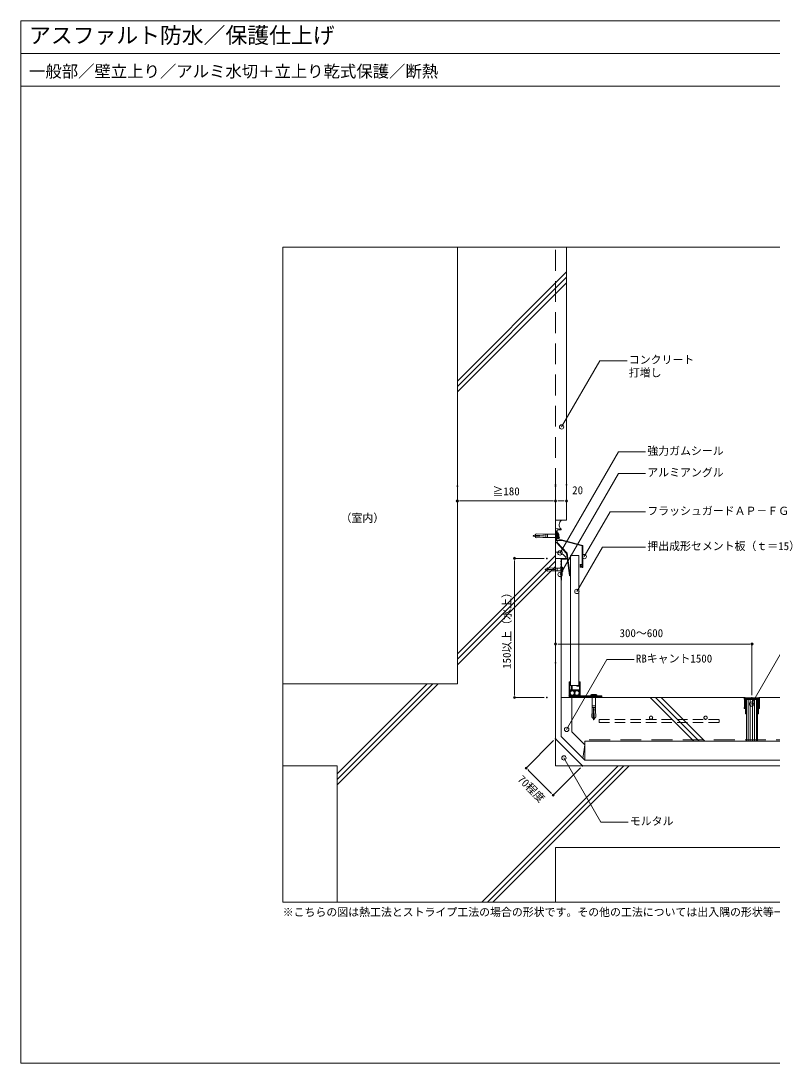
# Model space of a CAD drawing. Units: millimetres, scale not verified. Extents: x -1380 to 1380, y -955 to 955.
# Drawn here: x -1380 to -3, y -955 to 955 of the extents above; entities that cross this region are included whole.
import ezdxf
from ezdxf.enums import TextEntityAlignment as Align

# ---------------------------------------------------------------- set-up
doc = ezdxf.new("R2010")
doc.units = ezdxf.units.MM
doc.header["$LTSCALE"] = 3
doc.header["$PDMODE"] = 32
doc.header["$PDSIZE"] = 0.6
doc.linetypes.add('USER1', pattern=[19.05, 12.7, -6.35])
doc.linetypes.add('USER2', pattern=[9.525, 6.35, -3.175])
for name, color, linetype, lineweight in [('0-0_0', 7, 'Continuous', 9), ('0-1_HATCH', 9, 'Continuous', 18), ('0-3_KUTAI', 3, 'Continuous', 18), ('0-4_BOUSUI', 1, 'Continuous', 18), ('0-5_MOJI', 7, 'Continuous', 18), ('0-6_sunpo', 7, 'Continuous', 9), ('0-7_KANAMONO_SCREW', 4, 'Continuous', 18), ('0-8_dannnetu', 6, 'Continuous', 18), ('0-9_KANAMONO', 4, 'Continuous', 18), ('0-A_TENSEN', 4, 'USER2', 18), ('0-B_BUHIN', 7, 'Continuous', 9), ('0-C_WAKU', 7, 'Continuous', 18), ('0-D_bousui2', 7, 'USER1', 9)]:
    doc.layers.add(name, color=color, linetype=linetype, lineweight=lineweight)
doc.layers.add('0-2_Defpoints', color=7, linetype='Continuous')
doc.styles.add('ＭＳ ゴシック', font='')
doc.styles.get('ＭＳ ゴシック').set_extended_font_data('MS Gothic')

# ---------------------------------------------------------------- blocks, each defined once
blk = doc.blocks.new('_DOT')
at = {"layer": '0-0_0'}
for p, q in [((-0.5, 0), (-1, 0)), ((0.25, 0), (-0.25, 0))]:
    blk.add_line(p, q, dxfattribs=at)
blk.add_circle((0, 0), 0.25, dxfattribs=at)
blk = doc.blocks.new('D1')
at = {"layer": '0-2_Defpoints'}
for p in [(800, 1057.574), (980, 1057.574), (980, 1030.296)]:
    blk.add_point(p, dxfattribs=at)
at = {"layer": '0-6_sunpo'}
for p, q in [((800, 1052.574), (800, 1030.296)), ((980, 1052.574), (980, 1030.296)), ((808, 1030.296), (972, 1030.296))]:
    blk.add_line(p, q, dxfattribs=at)
at = {"layer": '0-6_sunpo', "xscale": 8, "yscale": 8, "rotation": 180}
blk.add_blockref('_DOT', (800, 1030.296), dxfattribs=at)
at = {"layer": '0-6_sunpo', "xscale": 8, "yscale": 8}
blk.add_blockref('_DOT', (980, 1030.296), dxfattribs=at)
at = {"layer": '0-6_sunpo', "style": 'ＭＳ ゴシック'}
blk.add_text('≧180', height=14.66, dxfattribs=at).set_placement((864.481, 1036.175), align=Align.BOTTOM_LEFT)
blk = doc.blocks.new('D2')
at = {"layer": '0-2_Defpoints'}
for p in [(904.881, 925), (964.059, 925), (964.059, 670)]:
    blk.add_point(p, dxfattribs=at)
at = {"layer": '0-6_sunpo'}
for p, q in [((959.059, 925), (904.881, 925)), ((904.881, 678), (904.881, 917)), ((959.059, 670), (904.881, 670))]:
    blk.add_line(p, q, dxfattribs=at)
at = {"layer": '0-6_sunpo', "xscale": 8, "yscale": 8}
for p, rotation in [((904.881, 925), 90), ((904.881, 670), 270)]:
    blk.add_blockref('_DOT', p, dxfattribs=dict(at, rotation=rotation))
at = {"layer": '0-6_sunpo', "style": 'ＭＳ ゴシック'}
blk.add_text('150以上（水上）', height=14.66, rotation=90, dxfattribs=at).set_placement((902.409, 722.5), align=Align.BOTTOM_LEFT)
blk = doc.blocks.new('D4')
at = {"layer": '0-2_Defpoints'}
for p in [(980, 1059.574), (1000, 1059.574), (1000, 1030.192)]:
    blk.add_point(p, dxfattribs=at)
at = {"layer": '0-6_sunpo'}
for p, q in [((980, 1054.574), (980, 1030.192)), ((1000, 1054.574), (1000, 1030.192)), ((988, 1030.192), (992, 1030.192))]:
    blk.add_line(p, q, dxfattribs=at)
at = {"layer": '0-6_sunpo', "xscale": 8, "yscale": 8, "rotation": 180}
blk.add_blockref('_DOT', (980, 1030.192), dxfattribs=at)
at = {"layer": '0-6_sunpo', "xscale": 8, "yscale": 8}
blk.add_blockref('_DOT', (1000, 1030.192), dxfattribs=at)
at = {"layer": '0-6_sunpo', "style": 'ＭＳ ゴシック'}
blk.add_text('20', height=14.66, dxfattribs=at).set_placement((1010.495, 1038.175), align=Align.BOTTOM_LEFT)
blk = doc.blocks.new('D5')
at = {"layer": '0-2_Defpoints'}
for p in [(980, 594.497), (1029.497, 545), (975.638, 491.141)]:
    blk.add_point(p, dxfattribs=at)
at = {"layer": '0-6_sunpo'}
for p, q in [((976.464, 590.962), (926.141, 540.638)), ((931.798, 534.982), (969.982, 496.798)), ((1025.962, 541.464), (975.638, 491.141))]:
    blk.add_line(p, q, dxfattribs=at)
at = {"layer": '0-6_sunpo', "xscale": 8, "yscale": 8}
for p, rotation in [((926.141, 540.638), 135), ((975.638, 491.141), 315)]:
    blk.add_blockref('_DOT', p, dxfattribs=dict(at, rotation=rotation))
at = {"layer": '0-6_sunpo', "style": 'ＭＳ ゴシック'}
blk.add_text('70程度', height=14.66, rotation=315, dxfattribs=at).set_placement((906.17, 515.695), align=Align.BOTTOM_LEFT)
blk = doc.blocks.new('D6')
at = {"layer": '0-2_Defpoints'}
for p in [(1340, 767.897), (980, 733.648), (1340, 669.5)]:
    blk.add_point(p, dxfattribs=at)
at = {"layer": '0-6_sunpo'}
for p, q in [((980, 738.648), (980, 767.897)), ((988, 767.897), (1332, 767.897)), ((1340, 674.5), (1340, 767.897))]:
    blk.add_line(p, q, dxfattribs=at)
at = {"layer": '0-6_sunpo', "xscale": 8, "yscale": 8, "rotation": 180}
blk.add_blockref('_DOT', (980, 767.897), dxfattribs=at)
at = {"layer": '0-6_sunpo', "xscale": 8, "yscale": 8}
blk.add_blockref('_DOT', (1340, 767.897), dxfattribs=at)
at = {"layer": '0-6_sunpo', "style": 'ＭＳ ゴシック'}
blk.add_text('300～600', height=14.66, dxfattribs=at).set_placement((1097.325, 776.29), align=Align.BOTTOM_LEFT)
blk = doc.blocks.new('hps6-15-40')
at = {"layer": '0-7_KANAMONO_SCREW'}
for p, q in [((-5.5, 2), (5.5, 2)), ((-5.5, 0), (-5.5, 2)), ((-5.5, 0), (-4, 0)), ((-4.25, 2.5), (-3, 2.75)), ((-4.25, 2.5), (-4.25, 2)), ((-4, 0), (4, 0)), ((3, 2.75), (-3, 2.75)), ((4, 0), (5.5, 0)), ((4.25, 2), (4.25, 2.5)), ((5.5, 2), (5.5, 0)), ((-3, -1), (-3, -23)), ((-3, -18), (3, -18)), ((3, -1), (3, -23)), ((-3.154, -26.497), (-3.689, -38.622)), ((-2.905, -26.508), (-3.154, -26.497)), ((-3.011, -23.25), (-3.143, -26.247)), ((-2.893, -26.258), (-3.143, -26.247)), ((-2.761, -23.261), (-3.011, -23.25)), ((-3, -21), (3, -21)), ((-2.75, -23.011), (-3, -23)), ((-2.75, -23.011), (-2.905, -26.508)), ((-0.25, -23), (-1, -40)), ((-0.891, -37.536), (0.872, -37.095)), ((-0.824, -36.019), (0.806, -35.611)), ((-0.757, -34.502), (0.741, -34.128)), ((-0.691, -32.985), (0.675, -32.644)), ((-0.624, -31.469), (0.61, -31.16)), ((-0.557, -29.952), (0.545, -29.677)), ((-0.49, -28.435), (0.479, -28.193)), ((-0.423, -26.919), (0.414, -26.709)), ((-0.356, -25.402), (0.348, -25.226)), ((-0.289, -23.885), (0.283, -23.742)), ((-0.25, -23), (0.25, -23)), ((0.25, -23), (1, -40)), ((2.75, -23.011), (3, -23)), ((2.75, -23.011), (2.905, -26.508)), ((2.761, -23.261), (3.011, -23.25)), ((2.893, -26.258), (3.143, -26.247)), ((2.905, -26.508), (3.154, -26.497)), ((3.011, -23.25), (3.143, -26.247)), ((3.154, -26.497), (3.689, -38.622)), ((-3, -40), (-3.689, -38.622)), ((-1, -40), (-3, -40)), ((-1.913, -40), (-0.462, -43.504)), ((-1.616, -40.717), (1.251, -40)), ((-0.958, -39.052), (0.937, -38.579)), ((1.913, -40), (0.462, -43.504)), ((1, -40), (3, -40)), ((3, -40), (3.689, -38.622))]:
    blk.add_line(p, q, dxfattribs=at)
blk.add_lwpolyline([(3, 2.75), (4.25, 2.5), (-4.25, 2.5)], dxfattribs=at)
for centre, radius, start, end in [((-4, -1), 1, 0, 90), ((4, -1), 1, 90, 180), ((0, -43.313), 0.5, 202.5, 337.5)]:
    blk.add_arc(centre, radius, start, end, dxfattribs=at)
blk = doc.blocks.new('hps-5-10-30')
at = {"layer": '0-7_KANAMONO_SCREW'}
for p, q in [((-4.583, 1.667), (4.583, 1.667)), ((-4.583, 0), (-4.583, 1.667)), ((-4.583, 0), (-3.333, 0)), ((-3.542, 2.083), (-2.5, 2.292)), ((3.542, 2.083), (-3.542, 2.083)), ((-3.542, 2.083), (-3.542, 1.667)), ((-3.333, 0), (3.333, 0)), ((2.5, 2.292), (-2.5, 2.292)), ((2.5, 2.292), (3.542, 2.083)), ((3.333, 0), (4.583, 0)), ((3.542, 1.667), (3.542, 2.083)), ((4.583, 1.667), (4.583, 0)), ((-2.629, -15.57), (-3.074, -25.674)), ((-2.42, -15.579), (-2.629, -15.57)), ((-2.509, -12.864), (-2.619, -15.362)), ((-2.411, -15.371), (-2.619, -15.362)), ((-2.301, -12.873), (-2.509, -12.864)), ((-2.5, -0.833), (-2.5, -12.656)), ((-2.5, -8.489), (2.5, -8.489)), ((-2.5, -10.989), (2.5, -10.989)), ((-2.292, -12.665), (-2.5, -12.656)), ((-2.292, -12.665), (-2.42, -15.579)), ((-0.208, -12.656), (-0.833, -26.823)), ((-0.464, -18.449), (0.454, -18.22)), ((-0.408, -17.185), (0.399, -16.984)), ((-0.352, -15.921), (0.345, -15.747)), ((-0.297, -14.657), (0.29, -14.511)), ((-0.241, -13.394), (0.236, -13.274)), ((-0.208, -12.656), (0.208, -12.656)), ((0.208, -12.656), (0.833, -26.823)), ((2.292, -12.665), (2.5, -12.656)), ((2.292, -12.665), (2.42, -15.579)), ((2.301, -12.873), (2.509, -12.864)), ((2.411, -15.371), (2.619, -15.362)), ((2.42, -15.579), (2.629, -15.57)), ((2.5, -0.833), (2.5, -12.656)), ((2.509, -12.864), (2.619, -15.362)), ((2.629, -15.57), (3.074, -25.674)), ((-1.595, -26.823), (-0.385, -29.743)), ((-1.347, -27.42), (1.043, -26.823)), ((-0.798, -26.033), (0.781, -25.638)), ((-0.743, -24.769), (0.727, -24.402)), ((-0.687, -23.505), (0.672, -23.165)), ((-0.631, -22.241), (0.617, -21.929)), ((-0.575, -20.977), (0.563, -20.693)), ((-0.52, -19.713), (0.508, -19.456)), ((1.595, -26.823), (0.385, -29.743)), ((0.833, -26.823), (2.5, -26.823)), ((2.5, -26.823), (3.074, -25.674))]:
    blk.add_line(p, q, dxfattribs=at)
blk.add_lwpolyline([(-0.833, -26.823), (-2.5, -26.823), (-3.074, -25.674)], dxfattribs=at)
for centre, radius, start, end in [((-3.333, -0.833), 0.833, 0, 90), ((3.333, -0.833), 0.833, 90, 180), ((0, -29.583), 0.417, 202.5, 337.5)]:
    blk.add_arc(centre, radius, start, end, dxfattribs=at)

msp = doc.modelspace()

# ---------------------------------------------------------------- linework, layer by layer
at = {"layer": '0-0_0', "lineweight": 18}
msp.add_line((-1380.043, 894.971), (1379.957, 894.971), dxfattribs=at)
msp.add_lwpolyline([(-900.043, -660.029), (899.957, -660.029), (899.957, 539.971), (-900.043, 539.971)], close=True, dxfattribs=at)
at = {"layer": '0-1_HATCH'}
for p, q in [((-580.043, 294.971), (-380.043, 494.971)), ((-580.043, 284.971), (-380.043, 484.971)), ((-580.043, 274.971), (-380.043, 474.971)), ((-580.043, -205.029), (-400.043, -25.029)), ((-580.043, -215.029), (-400.043, -35.029)), ((-580.043, -225.029), (-400.043, -45.029)), ((-800.043, -435.029), (-625.043, -260.029)), ((-800.043, -425.029), (-635.043, -260.029)), ((-800.043, -445.029), (-615.043, -260.029)), ((-226.651, -285.029), (-146.651, -365.029)), ((-216.651, -285.029), (-136.651, -365.029)), ((-206.651, -285.029), (-126.651, -365.029)), ((-535.043, -660.029), (-285.043, -410.029)), ((-525.043, -660.029), (-275.043, -410.029)), ((-515.043, -660.029), (-265.043, -410.029))]:
    msp.add_line(p, q, dxfattribs=at)
at = {"layer": '0-3_KUTAI'}
for p, q in [((-580.043, 539.971), (-580.043, -260.029)), ((-580.043, -260.029), (-900.043, -260.029)), ((-54.043, -285.029), (-370.043, -285.029)), ((899.957, -285.029), (-26.043, -285.029)), ((-46.829, -365.029), (-46.829, -288.529)), ((-43.079, -365.029), (-43.079, -288.529)), ((-39.329, -365.029), (-39.329, -288.529)), ((-35.579, -365.029), (-35.579, -288.529)), ((-31.829, -365.029), (-31.829, -288.529)), ((-350.545, -410.029), (-400.043, -360.531)), ((-800.043, -410.029), (-900.043, -410.029)), ((-800.043, -410.029), (-800.043, -660.029)), ((899.957, -560.029), (-400.043, -560.029)), ((-400.043, -560.029), (-400.043, -660.029))]:
    msp.add_line(p, q, dxfattribs=at)
at = {"layer": '0-3_KUTAI', "linetype": 'USER1'}
msp.add_line((-400.043, 39.971), (-400.043, 539.971), dxfattribs=at)
at = {"layer": '0-3_KUTAI'}
for points in [[(-400.043, 39.971), (-380.043, 39.971), (-380.043, 539.971)], [(899.957, -410.029), (-400.043, -410.029), (-400.043, 39.971)], [(-50.043, -365.029), (-50.043, -288.529), (-30.043, -288.529), (-30.043, -365.029)]]:
    msp.add_lwpolyline(points, dxfattribs=at)
for points in [[(-27.543, -285.529), (-27.043, -285.029), (-26.043, -285.029), (-26.043, -288.029), (-26.543, -288.029), (-26.543, -303.029), (-26.043, -303.029), (-26.043, -305.029), (-27.543, -305.029), (-27.543, -286.529), (-52.543, -286.529), (-52.543, -305.029), (-54.043, -305.029), (-54.043, -303.029), (-53.543, -303.029), (-53.543, -288.029), (-54.043, -288.029), (-54.043, -285.029), (-53.043, -285.029), (-52.543, -285.529), (-40.043, -285.529)], [(-29.043, -287.029), (-29.043, -288.029), (-31.043, -288.029), (-31.043, -288.529), (-29.043, -288.529), (-29.043, -300.029), (-29.543, -300.029), (-29.043, -301.029), (-29.043, -314.029), (-29.543, -314.029), (-29.043, -315.029), (-28.043, -315.029), (-28.043, -288.529), (-27.543, -288.529), (-27.543, -286.529), (-52.543, -286.529), (-52.543, -288.529), (-52.043, -288.529), (-52.043, -315.029), (-51.043, -315.029), (-50.543, -314.029), (-51.043, -314.029), (-51.043, -301.029), (-50.543, -300.029), (-51.043, -300.029), (-51.043, -288.529), (-49.043, -288.529), (-49.043, -288.029), (-51.043, -288.029), (-51.043, -287.029)]]:
    msp.add_lwpolyline(points, close=True, dxfattribs=at)
at = {"layer": '0-4_BOUSUI'}
msp.add_line((-390.043, -30.029), (-400.043, -30.029), dxfattribs=at)
msp.add_lwpolyline([(899.957, -400.029), (-346.403, -400.029), (-390.043, -356.389), (-390.043, -69.729)], dxfattribs=at)
for centre, radius, start, end in [((-382.367, 31.585), 10.954, 130.03846, 225.51003), ((-399.487, -40.383), 21.759, 28.41663, 91.46344)]:
    msp.add_arc(centre, radius, start, end, dxfattribs=at)
at = {"layer": '0-5_MOJI'}
for points in [[(-268.809, 332.257), (-318.809, 332.257), (-388.883, 210.885)], [(-234.881, 165.141), (-284.944, 165.141), (-391.882, -20.081)], [(-234.881, 125.702), (-284.867, 125.702), (-391.805, -59.52)], [(-234.881, 55.255), (-300.023, 55.255), (-347.4, -26.805)], [(-234.881, -9.289), (-314.003, -9.289), (-360.986, -90.666)], [(178.288, -4.121), (128.288, -4.121), (-40.788, -296.97)], [(-255.768, -215.321), (-305.768, -215.321), (-379.678, -343.336)], [(-266.8, -513.246), (-316.8, -513.246), (-384.712, -395.619)]]:
    msp.add_lwpolyline(points, dxfattribs=at)
for centre in [(-388.883, 210.885), (-391.882, -20.081), (-347.4, -26.805), (-391.805, -59.52), (-360.986, -90.666), (-40.788, -296.97), (-379.678, -343.336), (-384.712, -395.619)]:
    msp.add_circle(centre, 4, dxfattribs=at)
at = {"layer": '0-8_dannnetu'}
for p, q in [((-370.043, -285.029), (-390.043, -285.029)), ((-346.403, -371.744), (-349.897, -396.535)), ((899.957, -365.029), (-346.403, -365.029)), ((-346.403, -400.029), (-346.403, -365.029))]:
    msp.add_line(p, q, dxfattribs=at)
msp.add_lwpolyline([(-346.403, -371.744), (-370.043, -348.105), (-370.043, -285.029)], dxfattribs=at)
at = {"layer": '0-9_KANAMONO'}
for p, q in [((-380.043, -30.929), (-380.043, -30.329)), ((-355.043, -42.285), (-355.043, -41.729)), ((-355.043, -45.729), (-355.043, -45.172)), ((-354.72, -42.76), (-354.793, -42.718)), ((-354.793, -44.739), (-354.72, -44.697)), ((-350.243, -46.729), (-351.143, -46.729)), ((-389.743, -70.029), (-389.143, -70.029)), ((-373.618, -61.729), (-373.921, -61.729)), ((-375.043, -281.729), (-375.043, -256.529)), ((-374.543, -256.029), (-374.543, -256.029)), ((-361.043, -263.729), (-361.043, -263.329)), ((-355.543, -256.029), (-355.543, -256.029)), ((-355.043, -256.529), (-355.043, -281.729)), ((-375.043, -284.729), (-375.043, -282.329)), ((-374.043, -282.029), (-374.743, -282.029)), ((-374.743, -282.029), (-374.043, -282.029)), ((-374.043, -285.029), (-374.743, -285.029)), ((-374.043, -280.58), (-374.043, -276.612)), ((-373.043, -276.612), (-373.043, -280.043)), ((-372.397, -273.654), (-372.318, -274.316)), ((-372.167, -282.029), (-357.919, -282.029)), ((-357.043, -280.043), (-357.043, -276.612)), ((-356.043, -276.612), (-356.043, -280.58)), ((-355.343, -282.029), (-356.043, -282.029)), ((-355.343, -285.029), (-356.043, -285.029)), ((-335.343, -285.029), (-336.043, -285.029)), ((-315.343, -285.029), (-316.043, -285.029)), ((-315.043, -282.329), (-315.043, -284.729))]:
    msp.add_line(p, q, dxfattribs=at)
for points in [[(-377.151, -41.822), (-380.043, -21.229), (-398.543, -1.229), (-400.043, -1.229), (-400.043, 2.771), (-398.543, 2.771), (-398.543, 19.771), (-400.043, 19.771), (-400.043, 24.971), (-390.043, 23.771), (-390.043, 22.271), (-397.043, 22.271), (-397.043, 11.571), (-397.343, 11.271), (-397.043, 10.971), (-397.043, 7.9)], [(-354.543, -41.229), (-351.343, -41.229), (-351.343, -7.226), (-388.654, 2.771), (-397.043, 2.771), (-397.043, -0.936), (-378.812, -20.645), (-373.123, -61.159)], [(-395.56, 5.968), (-350.043, -6.229), (-350.043, -46.529)], [(-380.343, -30.029), (-390.043, -30.029), (-390.843, -30.779), (-390.043, -31.529), (-390.043, -35.029), (-390.843, -35.779), (-390.043, -36.529), (-390.043, -40.029), (-390.843, -40.779), (-390.043, -41.529), (-390.043, -45.029), (-390.843, -45.779), (-390.043, -46.529), (-390.043, -50.029), (-390.843, -50.779)], [(-388.843, -69.729), (-388.843, -31.229), (-380.343, -31.229)], [(-390.843, -50.779), (-390.043, -51.529), (-390.043, -55.029), (-390.843, -55.779), (-390.043, -56.529), (-390.043, -60.029), (-390.843, -60.779), (-390.043, -61.529), (-390.043, -65.029), (-390.843, -65.779), (-390.043, -66.529), (-390.043, -69.729)], [(-374.416, -61.298), (-376.952, -43.237), (-377.151, -41.822)], [(-351.343, -46.529), (-351.343, -46.229), (-354.543, -46.229)], [(-374.043, -256.529), (-374.043, -271.029), (-370.543, -271.029), (-370.543, -263.529)], [(-369.543, -263.529), (-369.543, -271.029), (-356.043, -271.029), (-356.043, -264.029), (-360.743, -264.029)], [(-360.743, -263.029), (-356.043, -263.029), (-356.043, -256.529)], [(-356.043, -280.829), (-356.043, -272.029), (-374.043, -272.029), (-374.043, -280.829)], [(-365.501, -283.029), (-373.743, -283.029), (-373.743, -284.729)], [(-356.343, -284.729), (-356.343, -283.029), (-364.585, -283.029)], [(-356.043, -282.029), (-330.343, -282.029), (-330.043, -282.329), (-329.743, -282.029), (-315.343, -282.029)], [(-336.343, -284.729), (-336.343, -283.029), (-355.043, -283.029), (-355.043, -284.729)], [(-316.343, -284.729), (-316.343, -283.029), (-335.043, -283.029), (-335.043, -284.729)]]:
    msp.add_lwpolyline(points, dxfattribs=at)
for centre, radius in [((-395.043, 7.9), 2), ((-380.343, -30.329), 0.3), ((-380.343, -30.929), 0.3), ((-354.543, -41.729), 0.5), ((-354.543, -42.285), 0.5), ((-354.543, -45.172), 0.5), ((-354.543, -45.729), 0.5), ((-354.47, -42.327), 0.5), ((-354.47, -45.13), 0.5), ((-353.043, -43.729), 1.5), ((-351.143, -46.529), 0.2), ((-350.243, -46.529), 0.2), ((-389.743, -69.729), 0.3), ((-389.143, -69.729), 0.3), ((-373.921, -61.229), 0.5), ((-373.618, -61.229), 0.5), ((-374.543, -256.529), 0.5), ((-374.543, -256.529), 0.5), ((-370.043, -263.529), 0.5), ((-370.043, -263.529), 0.5), ((-360.743, -263.329), 0.3), ((-360.743, -263.729), 0.3), ((-355.543, -256.529), 0.5), ((-355.543, -256.529), 0.5), ((-374.043, -281.429), 1.6), ((-374.743, -281.729), 0.3), ((-374.743, -282.329), 0.3), ((-374.743, -284.729), 0.3), ((-374.043, -281.429), 0.6), ((-374.043, -281.429), 0.6), ((-374.043, -284.729), 0.3), ((-369.101, -276.593), 4.942), ((-373.755, -280.589), 0.287), ((-372.728, -274.029), 0.5), ((-369.117, -276.588), 3.926), ((-372.727, -280.036), 0.316), ((-372.174, -281.735), 0.293), ((-361.043, -276.612), 5), ((-365.043, -283.229), 0.5), ((-361.043, -276.612), 4), ((-357.915, -281.731), 0.297), ((-357.358, -274.029), 0.5), ((-357.358, -274.029), 0.5), ((-357.389, -280.023), 0.347), ((-356.043, -281.429), 1.6), ((-356.353, -280.572), 0.311), ((-356.043, -281.429), 0.6), ((-356.043, -281.429), 0.6), ((-356.043, -284.729), 0.3), ((-355.343, -281.729), 0.3), ((-355.343, -284.729), 0.3), ((-336.043, -284.729), 0.3), ((-335.343, -284.729), 0.3), ((-316.043, -284.729), 0.3), ((-315.343, -282.329), 0.3), ((-315.343, -284.729), 0.3)]:
    msp.add_circle(centre, radius, dxfattribs=at)
at = {"layer": '0-A_TENSEN'}
for p, q in [((-320.043, -325.029), (-320.043, -331.029)), ((-320.043, -331.029), (-100.043, -331.029))]:
    msp.add_line(p, q, dxfattribs=at)
msp.add_lwpolyline([(-320.043, -325.029), (-100.043, -325.029), (-100.043, -331.029)], dxfattribs=at)
for centre in [(-225.043, -322.029), (-125.043, -322.029)]:
    msp.add_circle(centre, 3, dxfattribs=at)
at = {"layer": '0-B_BUHIN'}
msp.add_lwpolyline([(-357.543, -263.029), (-372.543, -263.029), (-372.543, -24.729), (-357.543, -24.729)], close=True, dxfattribs=at)
at = {"layer": '0-C_WAKU'}
for points in [[(1379.957, 834.971), (-1380.043, 834.971), (-1380.043, 954.971), (1379.957, 954.971)], [(-1380.043, -955.029), (1379.957, -955.029), (1379.957, 954.971), (-1380.043, 954.971)]]:
    msp.add_lwpolyline(points, close=True, dxfattribs=at)
at = {"layer": '0-D_bousui2'}
msp.add_line((899.957, -362.529), (-346.403, -362.529), dxfattribs=at)

# ---------------------------------------------------------------- block references
at = {"layer": '0-6_sunpo'}
for name in ['D1', 'D4', 'D2', 'D6', 'D5']:
    msp.add_blockref(name, (-1380.043, -955.029), dxfattribs=at)
at = {"layer": '0-7_KANAMONO_SCREW', "rotation": 270}
msp.add_blockref('hps6-15-40', (-397.043, 11.271), dxfattribs=at)
at = {"layer": '0-7_KANAMONO_SCREW'}
msp.add_blockref('hps6-15-40', (-330.043, -282.029), dxfattribs=at)
at = {"layer": '0-C_WAKU', "rotation": 270}
msp.add_blockref('hps-5-10-30', (-388.843, -50.479), dxfattribs=at)

# ---------------------------------------------------------------- texts
at = {"layer": '0-5_MOJI', "style": 'ＭＳ ゴシック'}
for s, p in [('コンクリート', (-265.809, 322.257)), ('打増し', (-265.809, 298.52)), ('強力ガムシール', (-231.881, 155.141)), ('アルミアングル', (-231.867, 115.702)), ('フラッシュガードＡＰ－ＦＧ', (-231.881, 45.255)), ('（室内）', (-794.035, 32.223)), ('押出成形セメント板（ｔ＝15）', (-231.881, -19.289)), ('RBキャント1500', (-252.768, -225.321)), ('モルタル', (-263.8, -523.246)), ('※こちらの図は熱工法とストライプ工法の場合の形状です。その他の工法については出入隅の形状等一部が異なります。', (-900.043, -690.029))]:
    msp.add_text(s, height=14.66, dxfattribs=at).set_placement(p, align=Align.BOTTOM_LEFT)
at = {"layer": '0-C_WAKU', "style": 'ＭＳ ゴシック'}
for s, height, p in [('アスファルト防水／保護仕上げ', 29.33, (-1365.043, 904.971)), ('一般部／壁立上り／アルミ水切＋立上り乾式保護／断熱', 21.99, (-1365.043, 844.971))]:
    msp.add_text(s, height=height, dxfattribs=at).set_placement(p, align=Align.BOTTOM_LEFT)

doc.saveas('drawing.dxf')
